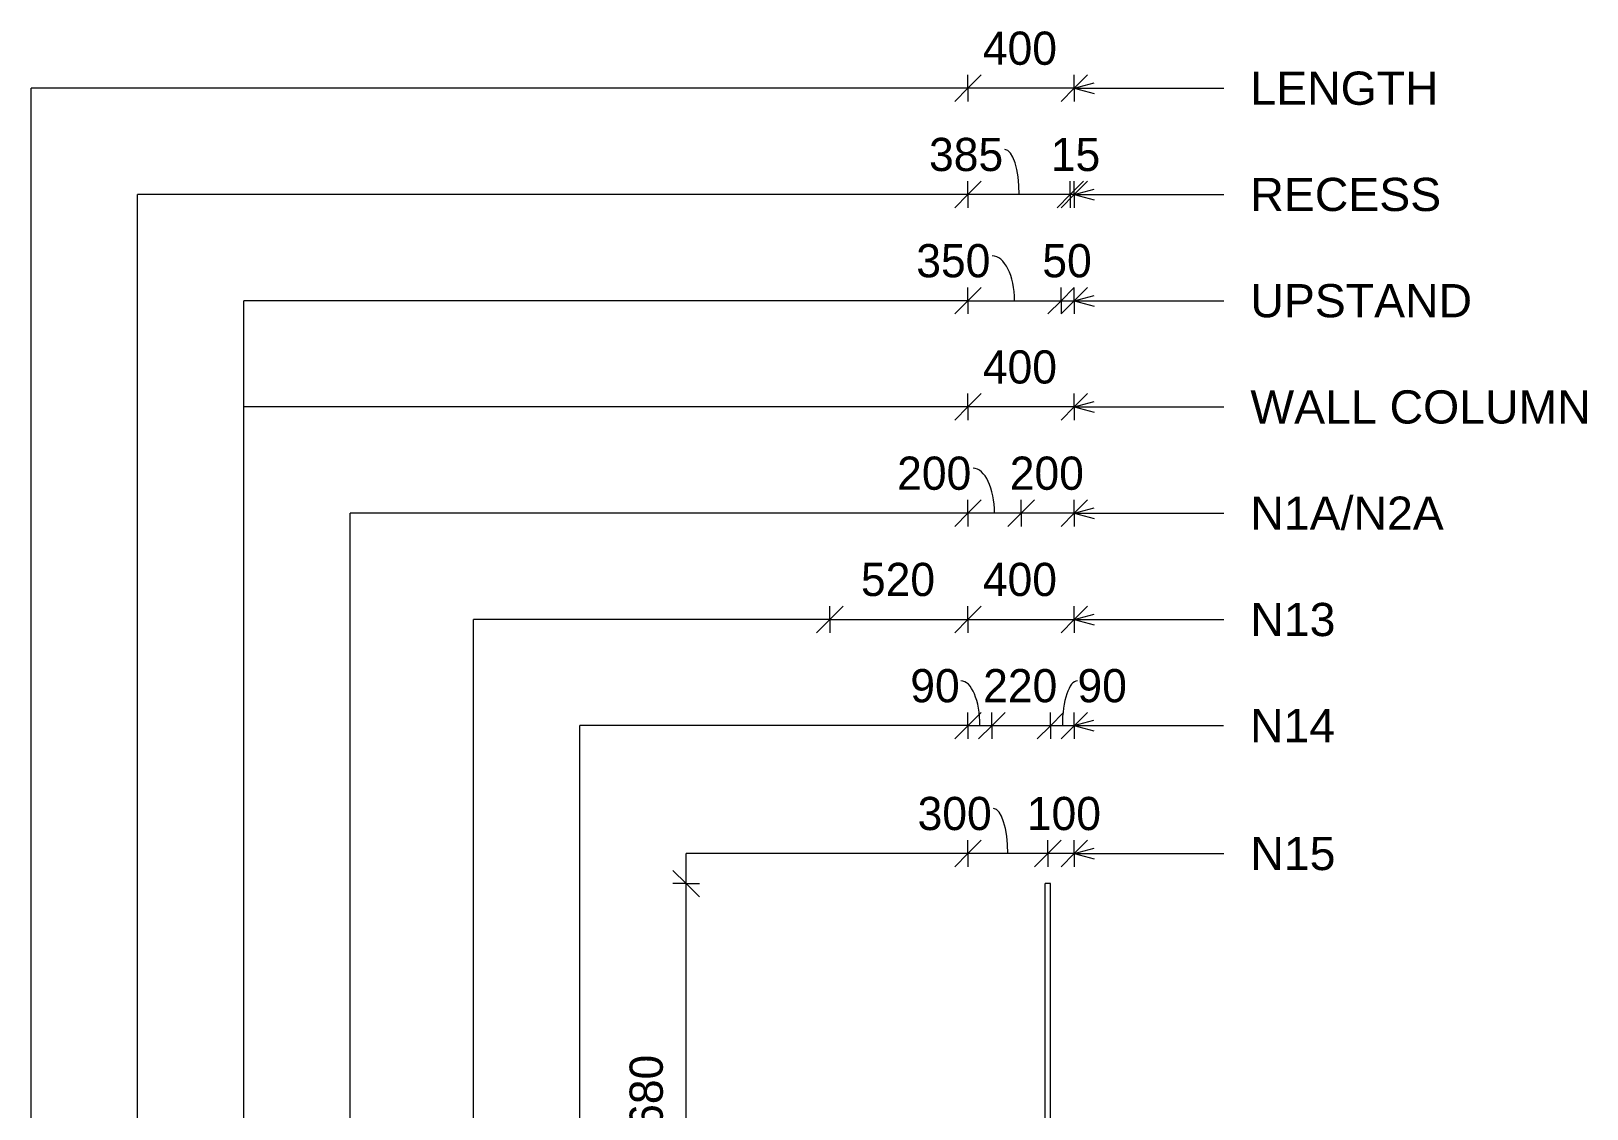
# Model space of a CAD drawing. Header units: millimetres. Extents: x -10946 to 4944, y -2802 to 10650.
# Drawn here: x -936 to 4919, y 3872 to 7930 of the extents above; entities that cross this region are included whole.
import ezdxf

# ---------------------------------------------------------------- set-up
doc = ezdxf.new("R2010")
doc.units = ezdxf.units.MM
for name, color, linetype, lineweight in [('A-ANNO-DIMS', 211, 'Continuous', 9), ('A-ANNO-DIMS-50', 211, 'Continuous', 9), ('A-DETL-MBND', 5, 'Continuous', 18), ('G-ANNO-TEXT', 231, 'Continuous', 9), ('S-RBAR', 171, 'Continuous', 18)]:
    doc.layers.add(name, color=color, linetype=linetype, lineweight=lineweight)
doc.styles.add('Arial_1', font='arial.ttf', dxfattribs={"height": 125})
doc.styles.add('Nirmala UI Semilight', font='NirmalaS.ttf', dxfattribs={"height": 125})
doc.dimstyles.new('Arrow_Filled_-_2_5_NI_UI', dxfattribs={"dimscale": 304.8, "dimtxt": 130.920493, "dimasz": 0.328084, "dimexe": 0.164042, "dimexo": 0.0625, "dimgap": 0.164042, "dimtad": 1, "dimdec": 4, "dimzin": 0, "dimdsep": 46, "dimtxsty": 'Nirmala UI Semilight', "dimblk1": 'OBLIQUE', "dimblk2": 'OBLIQUE', "dimsah": 1, "dimcen": 0.09, "dimazin": 0, "dimtfac": 1, "dimtdec": 4, "dimtix": 1, "dimtmove": 0, "dimatfit": 3, "dimfxl": 0.164042, "dimfxlon": 1, "dimtvp": 1, "dimtolj": 1, "dimtzin": 0, "dimarcsym": 2})
doc.dimstyles.new('Arrow_Filled_-_2_5_NI_UI_2', dxfattribs={"dimscale": 304.8, "dimtxt": 130.920493, "dimasz": 0.328084, "dimexe": 0.164042, "dimexo": 0.0625, "dimgap": 0.164042, "dimtad": 1, "dimdec": 4, "dimzin": 0, "dimdsep": 46, "dimtxsty": 'Nirmala UI Semilight', "dimblk1": 'OBLIQUE', "dimblk2": 'OBLIQUE', "dimsah": 1, "dimcen": 0.09, "dimazin": 0, "dimtfac": 1, "dimtdec": 4, "dimtix": 1, "dimtmove": 1, "dimatfit": 3, "dimfxl": 0.164042, "dimfxlon": 1, "dimtvp": 1, "dimtolj": 1, "dimtzin": 0, "dimarcsym": 2})

# ---------------------------------------------------------------- blocks, each defined once
blk = doc.blocks.new('DIMBLOCK111-Elevation Right')
at = {"layer": 'A-ANNO-DIMS-50'}
for p, q in [((2889.7, 4833.6), (2939.7, 4883.6)), ((2889.7, 4833.6), (2889.7, 4883.6)), ((2989.7, 4833.6), (3039.7, 4883.6)), ((2989.7, 4833.6), (2989.7, 4883.6)), ((2889.7, 4833.6), (2839.7, 4783.6)), ((2989.7, 4833.6), (2889.7, 4833.6)), ((2889.7, 4833.6), (2889.7, 4783.6)), ((2989.7, 4833.6), (2939.7, 4783.6)), ((2989.7, 4833.6), (2989.7, 4783.6))]:
    blk.add_line(p, q, dxfattribs=at)
at = {"layer": 'A-ANNO-DIMS-50', "color": 0, "insert": (2811.2, 5046.7), "char_height": 125, "width": 308.496, "attachment_point": 1, "line_spacing_factor": 1.142579, "style": 'Nirmala UI Semilight'}
blk.add_mtext('100', dxfattribs=at)
blk = doc.blocks.new('_Oblique')
at = {"color": 0, "linetype": 'ByBlock', "lineweight": -2}
blk.add_line((-0.5, -0.5), (0.5, 0.5), dxfattribs=at)
blk = doc.blocks.new('DIMBLOCK112-Elevation Right')
at = {"layer": 'A-ANNO-DIMS-50'}
for p, q in [((2589.7, 4833.6), (2639.7, 4883.6)), ((2589.7, 4833.6), (2589.7, 4883.6)), ((2889.7, 4833.6), (2939.7, 4883.6)), ((2889.7, 4833.6), (2889.7, 4883.6)), ((2589.7, 4833.6), (2539.7, 4783.6)), ((2889.7, 4833.6), (2589.7, 4833.6)), ((2589.7, 4833.6), (2589.7, 4783.6)), ((2889.7, 4833.6), (2839.7, 4783.6)), ((2889.7, 4833.6), (2889.7, 4783.6))]:
    blk.add_line(p, q, dxfattribs=at)
blk.add_ellipse((2685.7, 4833.6), major_axis=(0, 169), ratio=0.319504, start_param=4.712389, end_param=6.283185, dxfattribs=at)
at = {"layer": 'A-ANNO-DIMS-50', "color": 0, "insert": (2400.1, 5046.7), "char_height": 125, "width": 342.774, "attachment_point": 1, "line_spacing_factor": 1.142579, "style": 'Nirmala UI Semilight'}
blk.add_mtext('300', dxfattribs=at)
blk = doc.blocks.new('DIMBLOCK114-Elevation Right')
at = {"layer": 'A-ANNO-DIMS-50'}
for p, q in [((1529.4, 4720), (1479.4, 4770)), ((1529.4, 4720), (1479.4, 4720)), ((1529.4, 3040), (1529.4, 4720)), ((1529.4, 4720), (1579.4, 4670)), ((1529.4, 4720), (1579.4, 4720)), ((1529.4, 3040), (1479.4, 3090)), ((1529.4, 3040), (1479.4, 3040)), ((1529.4, 3040), (1579.4, 2990)), ((1529.4, 3040), (1579.4, 3040))]:
    blk.add_line(p, q, dxfattribs=at)
at = {"layer": 'A-ANNO-DIMS-50', "color": 0, "insert": (1316.3, 3703.9), "char_height": 125, "width": 422.754, "attachment_point": 1, "rotation": 90, "line_spacing_factor": 1.142579, "style": 'Nirmala UI Semilight'}
blk.add_mtext('1680', dxfattribs=at)
blk = doc.blocks.new('DIMBLOCK115-Elevation Right')
at = {"layer": 'A-ANNO-DIMS-50'}
for p, q in [((2899.7, 5314.8), (2949.7, 5364.8)), ((2899.7, 5314.8), (2899.7, 5364.8)), ((2989.7, 5314.8), (3039.7, 5364.8)), ((2989.7, 5314.8), (2989.7, 5364.8)), ((2899.7, 5314.8), (2849.7, 5264.8)), ((2989.7, 5314.8), (2899.7, 5314.8)), ((2899.7, 5314.8), (2899.7, 5264.8)), ((2989.7, 5314.8), (2939.7, 5264.8)), ((2989.7, 5314.8), (2989.7, 5264.8))]:
    blk.add_line(p, q, dxfattribs=at)
blk.add_ellipse((3001.7, 5314.8), major_axis=(0, 169), ratio=0.337083, start_param=0, end_param=1.570796, dxfattribs=at)
at = {"layer": 'A-ANNO-DIMS-50', "color": 0, "insert": (3001.7, 5527.9), "char_height": 125, "width": 228.516, "attachment_point": 1, "line_spacing_factor": 1.142579, "style": 'Nirmala UI Semilight'}
blk.add_mtext('90', dxfattribs=at)
blk = doc.blocks.new('DIMBLOCK116-Elevation Right')
at = {"layer": 'A-ANNO-DIMS-50'}
for p, q in [((2679.7, 5314.8), (2729.7, 5364.8)), ((2679.7, 5314.8), (2679.7, 5364.8)), ((2899.7, 5314.8), (2949.7, 5364.8)), ((2899.7, 5314.8), (2899.7, 5364.8)), ((2679.7, 5314.8), (2629.7, 5264.8)), ((2899.7, 5314.8), (2679.7, 5314.8)), ((2679.7, 5314.8), (2679.7, 5264.8)), ((2899.7, 5314.8), (2849.7, 5264.8)), ((2899.7, 5314.8), (2899.7, 5264.8))]:
    blk.add_line(p, q, dxfattribs=at)
at = {"layer": 'A-ANNO-DIMS-50', "color": 0, "insert": (2646.9, 5527.9), "char_height": 125, "width": 342.774, "attachment_point": 1, "line_spacing_factor": 1.142579, "style": 'Nirmala UI Semilight'}
blk.add_mtext('220', dxfattribs=at)
blk = doc.blocks.new('DIMBLOCK117-Elevation Right')
at = {"layer": 'A-ANNO-DIMS-50'}
for p, q in [((2589.7, 5314.8), (2639.7, 5364.8)), ((2589.7, 5314.8), (2589.7, 5364.8)), ((2679.7, 5314.8), (2729.7, 5364.8)), ((2679.7, 5314.8), (2679.7, 5364.8)), ((2589.7, 5314.8), (2539.7, 5264.8)), ((2679.7, 5314.8), (2589.7, 5314.8)), ((2589.7, 5314.8), (2589.7, 5264.8)), ((2679.7, 5314.8), (2629.7, 5264.8)), ((2679.7, 5314.8), (2679.7, 5264.8))]:
    blk.add_line(p, q, dxfattribs=at)
blk.add_ellipse((2563.1, 5314.8), major_axis=(0, 169), ratio=0.423929, start_param=4.712389, end_param=6.283185, dxfattribs=at)
at = {"layer": 'A-ANNO-DIMS-50', "color": 0, "insert": (2372.6, 5527.9), "char_height": 125, "width": 228.516, "attachment_point": 1, "line_spacing_factor": 1.142579, "style": 'Nirmala UI Semilight'}
blk.add_mtext('90', dxfattribs=at)
blk = doc.blocks.new('DIMBLOCK118-Elevation Right')
at = {"layer": 'A-ANNO-DIMS-50'}
for p, q in [((2069.7, 5714.8), (2119.7, 5764.8)), ((2069.7, 5714.8), (2069.7, 5764.8)), ((2589.7, 5714.8), (2639.7, 5764.8)), ((2589.7, 5714.8), (2589.7, 5764.8)), ((2069.7, 5714.8), (2019.7, 5664.8)), ((2069.7, 5714.8), (2589.7, 5714.8)), ((2069.7, 5714.8), (2069.7, 5664.8)), ((2589.7, 5714.8), (2539.7, 5664.8)), ((2589.7, 5714.8), (2589.7, 5664.8))]:
    blk.add_line(p, q, dxfattribs=at)
at = {"layer": 'A-ANNO-DIMS-50', "color": 0, "insert": (2186.9, 5927.9), "char_height": 125, "width": 342.774, "attachment_point": 1, "line_spacing_factor": 1.142579, "style": 'Nirmala UI Semilight'}
blk.add_mtext('520', dxfattribs=at)
blk = doc.blocks.new('DIMBLOCK119-Elevation Right')
at = {"layer": 'A-ANNO-DIMS-50'}
for p, q in [((2589.7, 5714.8), (2639.7, 5764.8)), ((2589.7, 5714.8), (2589.7, 5764.8)), ((2989.7, 5714.8), (3039.7, 5764.8)), ((2989.7, 5714.8), (2989.7, 5764.8)), ((2589.7, 5714.8), (2539.7, 5664.8)), ((2589.7, 5714.8), (2989.7, 5714.8)), ((2589.7, 5714.8), (2589.7, 5664.8)), ((2989.7, 5714.8), (2939.7, 5664.8)), ((2989.7, 5714.8), (2989.7, 5664.8))]:
    blk.add_line(p, q, dxfattribs=at)
at = {"layer": 'A-ANNO-DIMS-50', "color": 0, "insert": (2645.7, 5927.9), "char_height": 125, "width": 345.63, "attachment_point": 1, "line_spacing_factor": 1.142579, "style": 'Nirmala UI Semilight'}
blk.add_mtext('400', dxfattribs=at)
blk = doc.blocks.new('DIMBLOCK120-Elevation Right')
at = {"layer": 'A-ANNO-DIMS-50'}
for p, q in [((2789.7, 6114.8), (2839.7, 6164.8)), ((2789.7, 6114.8), (2789.7, 6164.8)), ((2989.7, 6114.8), (3039.7, 6164.8)), ((2989.7, 6114.8), (2989.7, 6164.8)), ((2789.7, 6114.8), (2739.7, 6064.8)), ((2989.7, 6114.8), (2789.7, 6114.8)), ((2789.7, 6114.8), (2789.7, 6064.8)), ((2989.7, 6114.8), (2939.7, 6064.8)), ((2989.7, 6114.8), (2989.7, 6064.8))]:
    blk.add_line(p, q, dxfattribs=at)
at = {"layer": 'A-ANNO-DIMS-50', "color": 0, "insert": (2746.9, 6327.9), "char_height": 125, "width": 342.774, "attachment_point": 1, "line_spacing_factor": 1.142579, "style": 'Nirmala UI Semilight'}
blk.add_mtext('200', dxfattribs=at)
blk = doc.blocks.new('DIMBLOCK121-Elevation Right')
at = {"layer": 'A-ANNO-DIMS-50'}
for p, q in [((2589.7, 6114.8), (2639.7, 6164.8)), ((2589.7, 6114.8), (2589.7, 6164.8)), ((2789.7, 6114.8), (2839.7, 6164.8)), ((2789.7, 6114.8), (2789.7, 6164.8)), ((2589.7, 6114.8), (2539.7, 6064.8)), ((2789.7, 6114.8), (2589.7, 6114.8)), ((2589.7, 6114.8), (2589.7, 6064.8)), ((2789.7, 6114.8), (2739.7, 6064.8)), ((2789.7, 6114.8), (2789.7, 6064.8))]:
    blk.add_line(p, q, dxfattribs=at)
blk.add_ellipse((2608.8, 6114.8), major_axis=(0, 169), ratio=0.478707, start_param=4.712389, end_param=6.283185, dxfattribs=at)
at = {"layer": 'A-ANNO-DIMS-50', "color": 0, "insert": (2323.2, 6327.9), "char_height": 125, "width": 342.774, "attachment_point": 1, "line_spacing_factor": 1.142579, "style": 'Nirmala UI Semilight'}
blk.add_mtext('200', dxfattribs=at)
blk = doc.blocks.new('DIMBLOCK122-Elevation Right')
at = {"layer": 'A-ANNO-DIMS-50'}
for p, q in [((2589.7, 6514.8), (2639.7, 6564.8)), ((2589.7, 6514.8), (2589.7, 6564.8)), ((2989.7, 6514.8), (3039.7, 6564.8)), ((2989.7, 6514.8), (2989.7, 6564.8)), ((2589.7, 6514.8), (2539.7, 6464.8)), ((2989.7, 6514.8), (2589.7, 6514.8)), ((2589.7, 6514.8), (2589.7, 6464.8)), ((2989.7, 6514.8), (2939.7, 6464.8)), ((2989.7, 6514.8), (2989.7, 6464.8))]:
    blk.add_line(p, q, dxfattribs=at)
at = {"layer": 'A-ANNO-DIMS-50', "color": 0, "insert": (2645.7, 6727.9), "char_height": 125, "width": 345.63, "attachment_point": 1, "line_spacing_factor": 1.142579, "style": 'Nirmala UI Semilight'}
blk.add_mtext('400', dxfattribs=at)
blk = doc.blocks.new('DIMBLOCK125-Elevation Right')
at = {"layer": 'A-ANNO-DIMS-50'}
for p, q in [((2589.7, 6914.8), (2539.7, 6864.8)), ((2589.7, 6914.8), (2639.7, 6964.8)), ((2589.7, 6914.8), (2589.7, 6964.8)), ((2589.7, 6914.8), (2939.7, 6914.8)), ((2589.7, 6914.8), (2589.7, 6864.8)), ((2939.7, 6914.8), (2889.7, 6864.8)), ((2939.7, 6914.8), (2989.7, 6964.8)), ((2939.7, 6914.8), (2939.7, 6964.8)), ((2939.7, 6914.8), (2939.7, 6864.8))]:
    blk.add_line(p, q, dxfattribs=at)
blk.add_ellipse((2680.7, 6914.8), major_axis=(0, 169), ratio=0.497025, start_param=4.712389, end_param=6.283185, dxfattribs=at)
at = {"layer": 'A-ANNO-DIMS-50', "color": 0, "insert": (2395.1, 7127.9), "char_height": 125, "width": 342.774, "attachment_point": 1, "line_spacing_factor": 1.142579, "style": 'Nirmala UI Semilight'}
blk.add_mtext('350', dxfattribs=at)
blk = doc.blocks.new('DIMBLOCK126-Elevation Right')
at = {"layer": 'A-ANNO-DIMS-50'}
for p, q in [((2939.7, 6914.8), (2889.7, 6864.8)), ((2939.7, 6914.8), (2989.7, 6964.8)), ((2939.7, 6914.8), (2939.7, 6964.8)), ((2939.7, 6914.8), (2989.7, 6914.8)), ((2989.7, 6914.8), (2939.7, 6864.8)), ((2939.7, 6914.8), (2939.7, 6864.8)), ((2989.7, 6914.8), (3039.7, 6964.8)), ((2989.7, 6914.8), (2989.7, 6964.8)), ((2989.7, 6914.8), (2989.7, 6864.8))]:
    blk.add_line(p, q, dxfattribs=at)
at = {"layer": 'A-ANNO-DIMS-50', "color": 0, "insert": (2869.5, 7127.9), "char_height": 125, "width": 228.516, "attachment_point": 1, "line_spacing_factor": 1.142579, "style": 'Nirmala UI Semilight'}
blk.add_mtext('50', dxfattribs=at)
blk = doc.blocks.new('DIMBLOCK127-Elevation Right')
at = {"layer": 'A-ANNO-DIMS-50'}
for p, q in [((2974.8, 7314.8), (3024.8, 7364.8)), ((2974.8, 7314.8), (2974.8, 7364.8)), ((2989.7, 7314.8), (3039.7, 7364.8)), ((2989.7, 7314.8), (2989.7, 7364.8)), ((2974.8, 7314.8), (2924.8, 7264.8)), ((2989.7, 7314.8), (2939.7, 7264.8)), ((2989.7, 7314.8), (2974.8, 7314.8)), ((2974.8, 7314.8), (2974.8, 7264.8)), ((2989.7, 7314.8), (2989.7, 7264.8))]:
    blk.add_line(p, q, dxfattribs=at)
at = {"layer": 'A-ANNO-DIMS-50', "color": 0, "insert": (2901.3, 7527.9), "char_height": 125, "width": 194.238, "attachment_point": 1, "line_spacing_factor": 1.142579, "style": 'Nirmala UI Semilight'}
blk.add_mtext('15', dxfattribs=at)
blk = doc.blocks.new('DIMBLOCK128-Elevation Right')
at = {"layer": 'A-ANNO-DIMS-50'}
for p, q in [((2589.7, 7314.8), (2639.7, 7364.8)), ((2589.7, 7314.8), (2589.7, 7364.8)), ((2974.8, 7314.8), (3024.8, 7364.8)), ((2974.8, 7314.8), (2974.8, 7364.8)), ((2589.7, 7314.8), (2539.7, 7264.8)), ((2974.8, 7314.8), (2589.7, 7314.8)), ((2589.7, 7314.8), (2589.7, 7264.8)), ((2974.8, 7314.8), (2924.8, 7264.8)), ((2974.8, 7314.8), (2974.8, 7264.8))]:
    blk.add_line(p, q, dxfattribs=at)
blk.add_ellipse((2728.8, 7314.8), major_axis=(0, 169), ratio=0.316349, start_param=4.712389, end_param=6.283185, dxfattribs=at)
at = {"layer": 'A-ANNO-DIMS-50', "color": 0, "insert": (2443.1, 7527.9), "char_height": 125, "width": 342.774, "attachment_point": 1, "line_spacing_factor": 1.142579, "style": 'Nirmala UI Semilight'}
blk.add_mtext('385', dxfattribs=at)
blk = doc.blocks.new('DIMBLOCK129-Elevation Right')
at = {"layer": 'A-ANNO-DIMS-50'}
for p, q in [((2589.7, 7714.8), (2639.7, 7764.8)), ((2589.7, 7714.8), (2589.7, 7764.8)), ((2989.7, 7714.8), (3039.7, 7764.8)), ((2989.7, 7714.8), (2989.7, 7764.8)), ((2589.7, 7714.8), (2539.7, 7664.8)), ((2989.7, 7714.8), (2589.7, 7714.8)), ((2589.7, 7714.8), (2589.7, 7664.8)), ((2989.7, 7714.8), (2939.7, 7664.8)), ((2989.7, 7714.8), (2989.7, 7664.8))]:
    blk.add_line(p, q, dxfattribs=at)
at = {"layer": 'A-ANNO-DIMS-50', "color": 0, "insert": (2645.7, 7927.9), "char_height": 125, "width": 345.63, "attachment_point": 1, "line_spacing_factor": 1.142579, "style": 'Nirmala UI Semilight'}
blk.add_mtext('400', dxfattribs=at)

msp = doc.modelspace()

# ---------------------------------------------------------------- linework, layer by layer
at = {"layer": 'A-DETL-MBND'}
for p, q in [((-935.86724, 3660), (-935.86724, 7714.84762)), ((2589.7276, 7714.84762), (-935.86724, 7714.84762)), ((-535.86724, 3660), (-535.86724, 7314.84762)), ((2589.7276, 7314.84762), (-535.86724, 7314.84762)), ((-135.86724, 3660), (-135.86724, 6914.84762)), ((2589.7276, 6914.84762), (-135.86724, 6914.84762)), ((2589.7276, 6514.84762), (-135.86724, 6514.84762)), ((264.13276, 3660), (264.13276, 6114.84762)), ((2589.7276, 6114.84762), (264.13276, 6114.84762)), ((729.37592, 3660), (729.37592, 5714.84762)), ((2069.7276, 5714.84762), (729.37592, 5714.84762)), ((1129.37592, 3660), (1129.37592, 5314.84762)), ((2589.7276, 5314.84762), (1129.37592, 5314.84762)), ((1529.37592, 4720), (1529.37592, 4833.59762)), ((2589.7276, 4833.59762), (1529.37592, 4833.59762))]:
    msp.add_line(p, q, dxfattribs=at)
at = {"layer": 'G-ANNO-TEXT', "color": 7}
for p, q in [((2989.72218, 7714.84792), (3064.72228, 7734.94371)), ((2989.72218, 7714.84792), (3064.72207, 7694.75133)), ((2989.72218, 7714.84792), (3552.26075, 7714.84496)), ((2989.72008, 7314.84792), (3064.72018, 7334.94371)), ((2989.72008, 7314.84792), (3064.71997, 7294.75133)), ((2989.72008, 7314.84792), (3552.25654, 7314.84496)), ((2989.71797, 6914.84792), (3064.71808, 6934.94371)), ((2989.71797, 6914.84792), (3064.71787, 6894.75133)), ((2989.71797, 6914.84792), (3552.25444, 6914.84496)), ((2989.71587, 6514.84792), (3064.71598, 6534.94371)), ((2989.71587, 6514.84792), (3064.71577, 6494.75133)), ((2989.71587, 6514.84792), (3552.25234, 6514.84496)), ((2989.71797, 6114.84792), (3064.71808, 6134.94371)), ((2989.71797, 6114.84792), (3064.71787, 6094.75133)), ((2989.71797, 6114.84792), (3552.25444, 6114.84496)), ((2989.68135, 5714.53786), (3064.68146, 5734.63365)), ((2989.68135, 5714.53786), (3064.68125, 5694.44128)), ((2989.68135, 5714.53786), (3552.21782, 5714.5349)), ((2988.48324, 5315.14301), (3063.48334, 5335.23881)), ((2988.48324, 5315.14301), (3063.48313, 5295.04643)), ((2988.48324, 5315.14301), (3551.0197, 5315.14006)), ((2989.67295, 4833.60036), (3064.67305, 4853.69615)), ((2989.67295, 4833.60036), (3064.67284, 4813.50378)), ((2989.67295, 4833.60036), (3552.20941, 4833.5974))]:
    msp.add_line(p, q, dxfattribs=at)
at = {"layer": 'S-RBAR'}
for p, q in [((2899.7276, 4720), (2879.7276, 4720)), ((2879.7276, 3040), (2879.7276, 4720)), ((2899.7276, 3040), (2899.7276, 4720))]:
    msp.add_line(p, q, dxfattribs=at)

# ---------------------------------------------------------------- texts
at = {"layer": 'G-ANNO-TEXT', "color": 7, "char_height": 125, "attachment_point": 1, "rotation": 359.999698981, "style": 'Arial_1'}
for s, insert, width in [('LENGTH', (3652.26107, 7777.34444), 857.805625), ('RECESS', (3652.25687, 7377.34444), 865.8225), ('UPSTAND', (3652.25477, 6977.34444), 1010.12625), ('WALL COLUMN', (3652.25267, 6577.34444), 1551.2653125), ('N1A/N2A', (3652.25477, 6177.34444), 877.8478125), ('N13', (3652.21815, 5777.03438), 384.81), ('N14', (3651.02003, 5377.63953), 384.81), ('N15', (3652.20974, 4896.09688), 384.81)]:
    msp.add_mtext(s, dxfattribs=dict(at, insert=insert, width=width))

# ---------------------------------------------------------------- dimensions: what is measured, and where the dimension line sits
at = {"layer": 'A-ANNO-DIMS'}
for base, p1, p2, override, picture, middle in [((2589.7276, 7714.84762), (2989.7276, 7664.84762), (2589.7276, 7664.84762), {"dimpost": '<>', "dimfxl": 400}, 'DIMBLOCK129-Elevation Right', (2789.7276, 7829.43967)), ((2974.76666, 7314.84762), (2989.7276, 7264.84762), (2974.76666, 7264.84762), {"dimpost": '<>', "dimfxl": 14.960938}, 'DIMBLOCK127-Elevation Right', (2982.24713, 7429.78834)), ((2989.7276, 6914.84762), (2939.7276, 6864.84762), (2989.7276, 6864.84762), {"dimpost": '<>', "dimfxl": 50}, 'DIMBLOCK126-Elevation Right', (2964.7276, 7029.43967)), ((2589.7276, 6514.84762), (2989.7276, 6464.84762), (2589.7276, 6464.84762), {"dimpost": '<>', "dimfxl": 400}, 'DIMBLOCK122-Elevation Right', (2789.7276, 6629.43967)), ((2789.7276, 6114.84762), (2989.7276, 6064.84762), (2789.7276, 6064.84762), {"dimpost": '<>', "dimfxl": 200}, 'DIMBLOCK120-Elevation Right', (2889.7276, 6229.43967)), ((2589.7276, 5714.84762), (2069.7276, 5664.84762), (2589.7276, 5664.84762), {"dimpost": '<>', "dimfxl": 520}, 'DIMBLOCK118-Elevation Right', (2329.7276, 5829.43967)), ((2989.7276, 5714.84762), (2589.7276, 5664.84762), (2989.7276, 5664.84762), {"dimpost": '<>', "dimfxl": 400}, 'DIMBLOCK119-Elevation Right', (2789.7276, 5829.43967)), ((2679.7276, 5314.84762), (2899.7276, 5264.84762), (2679.7276, 5264.84762), {"dimpost": '<>', "dimfxl": 220}, 'DIMBLOCK116-Elevation Right', (2789.7276, 5429.43967)), ((2889.7276, 4833.59762), (2989.7276, 4783.59762), (2889.7276, 4783.59762), {"dimpost": '<>', "dimfxl": 100}, 'DIMBLOCK111-Elevation Right', (2939.7276, 4948.53834))]:
    dim = msp.add_linear_dim(base=base, p1=p1, p2=p2, dimstyle='Arrow_Filled_-_2_5_NI_UI', override=override, dxfattribs=at)
    dim.commit()
    dim.dimension.update_dxf_attribs({"geometry": picture, "text_midpoint": middle})
for base, p1, p2, override, picture, middle in [((2589.7276, 7314.84762), (2974.76666, 7264.84762), (2589.7276, 7264.84762), {"dimpost": '<>', "dimfxl": 385.039062}, 'DIMBLOCK128-Elevation Right', (2614.52044, 7444.60025)), ((2939.7276, 6914.84762), (2589.7276, 6864.84762), (2939.7276, 6864.84762), {"dimpost": '<>', "dimfxl": 350}, 'DIMBLOCK125-Elevation Right', (2566.46322, 7044.60025)), ((2589.7276, 6114.84762), (2789.7276, 6064.84762), (2589.7276, 6064.84762), {"dimpost": '<>', "dimfxl": 200}, 'DIMBLOCK121-Elevation Right', (2494.55929, 6244.60025)), ((2589.7276, 5314.84762), (2679.7276, 5264.84762), (2589.7276, 5264.84762), {"dimpost": '<>', "dimfxl": 90}, 'DIMBLOCK117-Elevation Right', (2486.90374, 5444.60025)), ((2899.7276, 5314.84762), (2989.7276, 5264.84762), (2899.7276, 5264.84762), {"dimpost": '<>', "dimfxl": 90}, 'DIMBLOCK115-Elevation Right', (3115.95874, 5444.60025)), ((2589.7276, 4833.59762), (2889.7276, 4783.59762), (2589.7276, 4783.59762), {"dimpost": '<>', "dimfxl": 300}, 'DIMBLOCK112-Elevation Right', (2571.46765, 4963.35025))]:
    dim = msp.add_linear_dim(base=base, p1=p1, p2=p2, dimstyle='Arrow_Filled_-_2_5_NI_UI_2', override=override, dxfattribs=at)
    dim.commit()
    dim.dimension.update_dxf_attribs({"geometry": picture, "text_midpoint": middle, "dimtype": 160})
dim = msp.add_linear_dim(base=(1529.37592, 4720), p1=(1579.37592, 3040), p2=(1579.37592, 4720), angle=90, dimstyle='Arrow_Filled_-_2_5_NI_UI', override={"dimpost": '<>', "dimfxl": 1680}, dxfattribs=at)
dim.commit()
dim.dimension.update_dxf_attribs({"geometry": 'DIMBLOCK114-Elevation Right', "text_midpoint": (1414.39161, 3880)})

doc.saveas('drawing.dxf')
